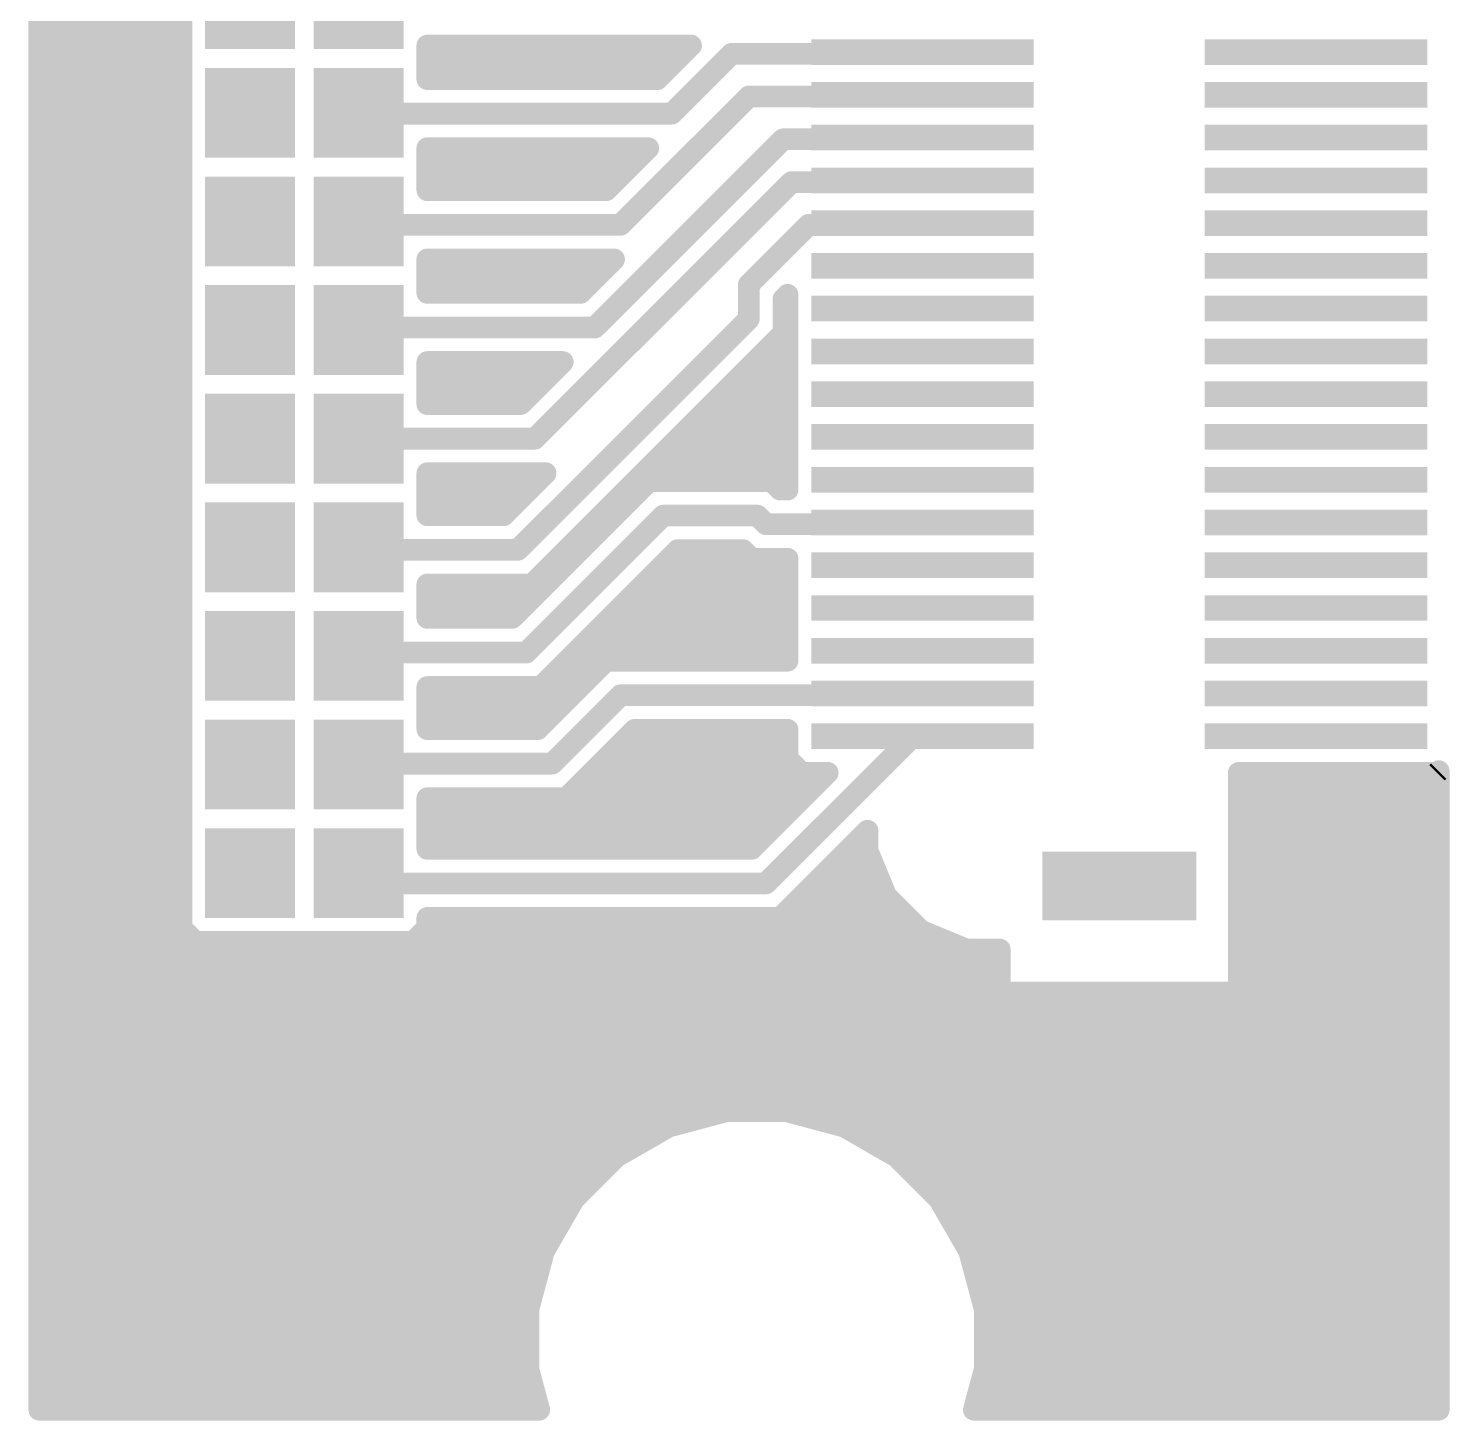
# Model space of a CAD drawing. Extents: x -1.3 to 15.3, y -11.5 to 14.
# Drawn here: x -1.32 to 15.29, y -11.48 to 4.8 of the extents above; entities that cross this region are included whole.
import ezdxf

# ---------------------------------------------------------------- set-up
doc = ezdxf.new("R2010")
doc.units = 0
doc.layers.add('1', color=22, linetype='CONTINUOUS')
doc.layers.add('17', color=82, linetype='CONTINUOUS')

# ---------------------------------------------------------------- blocks, each defined once
blk = doc.blocks.new('SQUAREP')
blk.add_solid([(-0.5, -0.5), (0.5, -0.5), (-0.5, 0.5), (0.5, 0.5)])
blk = doc.blocks.new('RECT')
blk.add_solid([(-0.5, -0.5), (0.5, -0.5), (-0.5, 0.5), (0.5, 0.5)])

msp = doc.modelspace()

# ---------------------------------------------------------------- linework, layer by layer
at = {"layer": '1', "const_width": 0.254}
for points in [[(-1.1938, -11.3538), (-1.1938, 13.8938)], [(0.468, 6.9897), (0.468, -5.7197)], [(-1.1938, 4.826), (0.468, 4.826)], [(-1.1938, 4.572), (0.468, 4.572)], [(3.342, 4.204), (3.342, 4.596)], [(3.342, 4.596), (6.4247, 4.596)], [(3.342, 4.572), (6.4007, 4.572)], [(6.4247, 4.596), (6.0327, 4.204)], [(6.2, 3.8), (6.9, 4.5)], [(6.9, 4.5), (9.3, 4.5)], [(-1.1938, 4.318), (0.468, 4.318)], [(3.342, 4.318), (6.1467, 4.318)], [(6.0327, 4.204), (3.342, 4.204)], [(-1.1938, 4.064), (0.468, 4.064)], [(7.1, 4), (5.8, 2.7)], [(9.2, 4), (7.1, 4)], [(-1.1938, 3.81), (0.468, 3.81)], [(2.5, 3.8), (6.2, 3.8)], [(-1.1938, 3.556), (0.468, 3.556)], [(3.342, 3.1703), (3.342, 3.396)], [(3.342, 3.396), (5.9247, 3.396)], [(5.3, 1.3), (7.5, 3.5)], [(5.9247, 3.396), (5.6327, 3.104)], [(7.5, 3.5), (9.2, 3.5)], [(-1.1938, 3.302), (0.468, 3.302)], [(3.342, 3.302), (5.8307, 3.302)], [(-1.1938, 3.048), (0.468, 3.048)], [(3.342, 2.904), (3.342, 3.1703)], [(3.342, 3.048), (5.5767, 3.048)], [(5.6327, 3.104), (5.4327, 2.904)], [(5.4327, 2.904), (3.342, 2.904)], [(7.6, 3), (5.1, 0.5)], [(9.2, 3), (7.6, 3)], [(-1.1938, 2.794), (0.468, 2.794)], [(5.8, 2.7), (5.6, 2.5)], [(-1.1938, 2.54), (0.468, 2.54)], [(5.6, 2.5), (2.5, 2.5)], [(7.1, 1.8), (7.8, 2.5)], [(7.8, 2.5), (8.9, 2.5)], [(-1.1938, 2.286), (0.468, 2.286)], [(3.342, 1.704), (3.342, 2.096)], [(3.342, 2.096), (5.5247, 2.096)], [(5.5247, 2.096), (5.1327, 1.704)], [(-1.1938, 2.032), (0.468, 2.032)], [(3.342, 2.032), (5.4607, 2.032)], [(-1.1938, 1.778), (0.468, 1.778)], [(3.342, 1.778), (5.2067, 1.778)], [(5.1327, 1.704), (3.342, 1.704)], [(7.1, 1.4), (7.1, 1.8)], [(7.504, 1.6327), (7.553, 1.6817)], [(7.504, 1.2327), (7.504, 1.6327)], [(7.553, 1.6817), (7.553, -0.596)], [(-1.1938, 1.524), (0.468, 1.524)], [(4.4, -1.3), (7.1, 1.4)], [(7.504, 1.524), (7.553, 1.524)], [(-1.1938, 1.27), (0.468, 1.27)], [(2.6, 1.3), (5.3, 1.3)], [(7.2673, 0.996), (7.504, 1.2327)], [(7.504, 1.27), (7.553, 1.27)], [(-1.1938, 1.016), (0.468, 1.016)], [(3.342, 0.6303), (3.342, 0.896)], [(3.342, 0.896), (4.9247, 0.896)], [(4.9247, 0.896), (4.4327, 0.404)], [(4.5673, -1.704), (7.2673, 0.996)], [(7.2873, 1.016), (7.553, 1.016)], [(-1.1938, 0.762), (0.468, 0.762)], [(3.342, 0.762), (4.7907, 0.762)], [(7.0333, 0.762), (7.553, 0.762)], [(3.342, 0.404), (3.342, 0.6303)], [(-1.1938, 0.508), (0.468, 0.508)], [(3.342, 0.508), (4.5367, 0.508)], [(4.4327, 0.404), (3.342, 0.404)], [(4.6, 0), (5.1, 0.5)], [(6.7793, 0.508), (7.553, 0.508)], [(-1.1938, 0.254), (0.468, 0.254)], [(6.5253, 0.254), (7.553, 0.254)], [(-1.1938, 0), (0.468, 0)], [(2.5, 0), (4.6, 0)], [(6.2713, 0), (7.553, 0)], [(-1.1938, -0.254), (0.468, -0.254)], [(6.0173, -0.254), (7.553, -0.254)], [(3.342, -0.896), (3.342, -0.404)], [(3.342, -0.404), (4.7247, -0.404)], [(4.7247, -0.404), (4.2327, -0.896)], [(-1.1938, -0.508), (0.468, -0.508)], [(3.342, -0.508), (4.6207, -0.508)], [(5.9327, -0.496), (5.696, -0.7327)], [(5.7633, -0.508), (5.9207, -0.508)], [(7.3673, -0.496), (5.9327, -0.496)], [(7.4673, -0.596), (7.3673, -0.496)], [(7.3793, -0.508), (7.553, -0.508)], [(7.553, -0.596), (7.4673, -0.596)], [(-1.1938, -0.762), (0.468, -0.762)], [(3.342, -0.762), (4.3667, -0.762)], [(5.696, -0.7327), (4.3327, -2.096)], [(5.5093, -0.762), (5.6667, -0.762)], [(4.2327, -0.896), (3.342, -0.896)], [(4.5, -2.5), (6.1, -0.9)], [(6.1, -0.9), (7.2, -0.9)], [(7.2, -0.9), (7.3, -1)], [(-1.1938, -1.016), (0.468, -1.016)], [(5.2553, -1.016), (5.4127, -1.016)], [(7.3, -1), (8.9, -1)], [(-1.1938, -1.27), (0.468, -1.27)], [(5.0013, -1.27), (5.1587, -1.27)], [(2.5, -1.3), (4.4, -1.3)], [(4.6673, -2.904), (6.2673, -1.304)], [(6.2673, -1.304), (7.0327, -1.304)], [(7.0327, -1.304), (7.1327, -1.404)], [(7.1327, -1.404), (7.553, -1.404)], [(7.553, -1.404), (7.553, -2.596)], [(-1.1938, -1.524), (0.468, -1.524)], [(4.7473, -1.524), (4.9047, -1.524)], [(6.0473, -1.524), (7.553, -1.524)], [(-1.1938, -1.778), (0.468, -1.778)], [(3.342, -2.096), (3.342, -1.704)], [(3.342, -1.704), (4.5673, -1.704)], [(3.342, -1.778), (4.6507, -1.778)], [(5.7933, -1.778), (7.553, -1.778)], [(-1.1938, -2.032), (0.468, -2.032)], [(3.342, -2.032), (4.3967, -2.032)], [(4.3327, -2.096), (3.342, -2.096)], [(5.5393, -2.032), (7.553, -2.032)], [(-1.1938, -2.286), (0.468, -2.286)], [(5.2853, -2.286), (7.553, -2.286)], [(-1.1938, -2.54), (0.468, -2.54)], [(2.5, -2.5), (4.5, -2.5)], [(5.4327, -2.596), (4.6327, -3.396)], [(5.0313, -2.54), (7.553, -2.54)], [(7.553, -2.596), (5.4327, -2.596)], [(-1.1938, -2.794), (0.468, -2.794)], [(3.342, -3.1797), (3.342, -2.904)], [(3.342, -2.904), (4.6673, -2.904)], [(4.7773, -2.794), (5.2347, -2.794)], [(-1.1938, -3.048), (0.468, -3.048)], [(3.342, -3.048), (4.9807, -3.048)], [(5.6, -3), (4.8, -3.8)], [(9.1, -3), (5.6, -3)], [(3.342, -3.396), (3.342, -3.1797)], [(-1.1938, -3.302), (0.468, -3.302)], [(3.342, -3.302), (4.7267, -3.302)], [(4.6327, -3.396), (3.342, -3.396)], [(5.204, -3.9673), (5.7673, -3.404)], [(5.7673, -3.404), (7.553, -3.404)], [(7.553, -3.404), (7.553, -3.7447)], [(-1.1938, -3.556), (0.468, -3.556)], [(5.6153, -3.556), (7.553, -3.556)], [(7.3, -5.2), (9, -3.5)], [(7.553, -3.7447), (7.7153, -3.907)], [(-1.1938, -3.81), (0.468, -3.81)], [(4.8, -3.8), (2.6, -3.8)], [(5.3613, -3.81), (7.6183, -3.81)], [(8.0217, -3.907), (7.1327, -4.796)], [(7.7153, -3.907), (8.0217, -3.907)], [(12.827, -6.4026), (12.827, -3.907)], [(12.827, -3.907), (15.1447, -3.907)], [(15.1447, -3.907), (15.1638, -3.8879)], [(15.1638, -3.8879), (15.1638, -11.3538)], [(-1.1938, -4.064), (0.468, -4.064)], [(4.9673, -4.204), (5.204, -3.9673)], [(5.1073, -4.064), (7.8647, -4.064)], [(12.827, -4.064), (15.1638, -4.064)], [(3.342, -4.796), (3.342, -4.204)], [(3.342, -4.204), (4.9673, -4.204)], [(-1.1938, -4.318), (0.468, -4.318)], [(3.342, -4.318), (7.6107, -4.318)], [(12.827, -4.318), (15.1638, -4.318)], [(-1.1938, -4.572), (0.468, -4.572)], [(3.342, -4.572), (7.3567, -4.572)], [(7.4673, -5.604), (8.487, -4.5843)], [(8.487, -4.5843), (8.487, -4.817)], [(12.827, -4.572), (15.1638, -4.572)], [(-1.1938, -4.826), (0.468, -4.826)], [(7.1327, -4.796), (3.342, -4.796)], [(8.2453, -4.826), (8.4907, -4.826)], [(8.487, -4.817), (8.7067, -5.3474)], [(12.827, -4.826), (15.1638, -4.826)], [(-1.1938, -5.08), (0.468, -5.08)], [(7.9913, -5.08), (8.5959, -5.08)], [(12.827, -5.08), (15.1638, -5.08)], [(2.6, -5.2), (7.3, -5.2)], [(-1.1938, -5.334), (0.468, -5.334)], [(7.7373, -5.334), (8.7011, -5.334)], [(8.7067, -5.3474), (9.1126, -5.7533)], [(12.827, -5.334), (15.1638, -5.334)], [(-1.1938, -5.588), (0.468, -5.588)], [(3.342, -5.7197), (3.342, -5.604)], [(3.342, -5.604), (7.4673, -5.604)], [(7.4833, -5.588), (8.9473, -5.588)], [(12.827, -5.588), (15.1638, -5.588)], [(0.468, -5.7197), (0.6303, -5.882)], [(3.1797, -5.882), (3.342, -5.7197)], [(9.1126, -5.7533), (9.643, -5.973)], [(-1.1938, -5.842), (0.5903, -5.842)], [(0.6303, -5.882), (3.1797, -5.882)], [(3.2197, -5.842), (9.3267, -5.842)], [(12.827, -5.842), (15.1638, -5.842)], [(-1.1938, -6.096), (10.033, -6.096)], [(9.643, -5.973), (10.033, -5.973)], [(10.033, -5.973), (10.033, -6.4026)], [(12.827, -6.096), (15.1638, -6.096)], [(-1.1938, -6.35), (10.033, -6.35)], [(10.033, -6.4026), (10.1074, -6.477)], [(12.7526, -6.477), (12.827, -6.4026)], [(12.827, -6.35), (15.1638, -6.35)], [(-1.1938, -6.604), (15.1638, -6.604)], [(10.1074, -6.477), (12.7526, -6.477)], [(-1.1938, -6.858), (15.1638, -6.858)], [(-1.1938, -7.112), (15.1638, -7.112)], [(-1.1938, -7.366), (15.1638, -7.366)], [(-1.1938, -7.62), (15.1638, -7.62)], [(-1.1938, -7.874), (6.7978, -7.874)], [(6.8389, -7.863), (6.1606, -8.0448)], [(7.5411, -7.863), (6.8389, -7.863)], [(8.2194, -8.0448), (7.5411, -7.863)], [(7.5822, -7.874), (15.1638, -7.874)], [(6.1606, -8.0448), (5.5524, -8.3959)], [(8.8276, -8.3959), (8.2194, -8.0448)], [(-1.1938, -8.128), (6.0164, -8.128)], [(8.3636, -8.128), (15.1638, -8.128)], [(-1.1938, -8.382), (5.5764, -8.382)], [(5.5524, -8.3959), (5.0559, -8.8924)], [(8.8036, -8.382), (15.1638, -8.382)], [(9.3241, -8.8924), (8.8276, -8.3959)], [(-1.1938, -8.636), (5.3123, -8.636)], [(9.0677, -8.636), (15.1638, -8.636)], [(-1.1938, -8.89), (5.0583, -8.89)], [(5.0559, -8.8924), (4.7048, -9.5006)], [(9.3217, -8.89), (15.1638, -8.89)], [(9.6752, -9.5006), (9.3241, -8.8924)], [(-1.1938, -9.144), (4.9106, -9.144)], [(9.4694, -9.144), (15.1638, -9.144)], [(-1.1938, -9.398), (4.764, -9.398)], [(9.616, -9.398), (15.1638, -9.398)], [(4.7048, -9.5006), (4.523, -10.1789)], [(9.857, -10.1789), (9.6752, -9.5006)], [(-1.1938, -9.652), (4.6642, -9.652)], [(9.7158, -9.652), (15.1638, -9.652)], [(-1.1938, -9.906), (4.5961, -9.906)], [(9.7839, -9.906), (15.1638, -9.906)], [(-1.1938, -10.16), (4.5281, -10.16)], [(4.523, -10.1789), (4.523, -10.8811)], [(9.8519, -10.16), (15.1638, -10.16)], [(9.857, -10.8811), (9.857, -10.1789)], [(-1.1938, -10.414), (4.523, -10.414)], [(9.857, -10.414), (15.1638, -10.414)], [(-1.1938, -10.668), (4.523, -10.668)], [(9.857, -10.668), (15.1638, -10.668)], [(-1.1938, -10.922), (4.534, -10.922)], [(4.523, -10.8811), (4.6497, -11.3538)], [(9.7303, -11.3538), (9.857, -10.8811)], [(9.846, -10.922), (15.1638, -10.922)], [(-1.1938, -11.176), (4.602, -11.176)], [(9.778, -11.176), (15.1638, -11.176)], [(4.6497, -11.3538), (-1.1938, -11.3538)], [(15.1638, -11.3538), (9.7303, -11.3538)]]:
    msp.add_lwpolyline(points, dxfattribs=at)
at = {"layer": '1', "const_width": 0.127}
for points in [[(-1.1938, 4.8895, 1), (-1.1938, 4.7625)], [(0.468, 4.7625, 1), (0.468, 4.8895)], [(-1.1938, 4.6355, 1), (-1.1938, 4.5085)], [(0.468, 4.5085, 1), (0.468, 4.6355)], [(3.4055, 4.596, 1), (3.2785, 4.596)], [(3.342, 4.6595, 1), (3.342, 4.5325)], [(3.342, 4.6355, 1), (3.342, 4.5085)], [(6.4696, 4.5511, 1), (6.3798, 4.6409)], [(6.4007, 4.5085, 1), (6.4007, 4.6355)], [(6.4247, 4.5325, 1), (6.4247, 4.6595)], [(6.9, 4.5635, 1), (6.9, 4.4365)], [(6.9449, 4.4551, 1), (6.8551, 4.5449)], [(9.3, 4.4365, 1), (9.3, 4.5635)], [(-1.1938, 4.3815, 1), (-1.1938, 4.2545)], [(0.468, 4.2545, 1), (0.468, 4.3815)], [(3.342, 4.3815, 1), (3.342, 4.2545)], [(3.342, 4.2675, 1), (3.342, 4.1405)], [(6.0327, 4.1405, 1), (6.0327, 4.2675)], [(6.1467, 4.2545, 1), (6.1467, 4.3815)], [(-1.1938, 4.1275, 1), (-1.1938, 4.0005)], [(0.468, 4.0005, 1), (0.468, 4.1275)], [(3.2785, 4.204, 1), (3.4055, 4.204)], [(5.9878, 4.2489, 1), (6.0776, 4.1591)], [(7.1, 4.0635, 1), (7.1, 3.9365)], [(7.1449, 3.9551, 1), (7.0551, 4.0449)], [(9.2, 3.9365, 1), (9.2, 4.0635)], [(-1.1938, 3.8735, 1), (-1.1938, 3.7465)], [(0.468, 3.7465, 1), (0.468, 3.8735)], [(2.5, 3.8635, 1), (2.5, 3.7365)], [(6.1551, 3.8449, 1), (6.2449, 3.7551)], [(6.2, 3.7365, 1), (6.2, 3.8635)], [(-1.1938, 3.6195, 1), (-1.1938, 3.4925)], [(0.468, 3.4925, 1), (0.468, 3.6195)], [(3.4055, 3.396, 1), (3.2785, 3.396)], [(3.342, 3.4595, 1), (3.342, 3.3325)], [(5.9696, 3.3511, 1), (5.8798, 3.4409)], [(5.9247, 3.3325, 1), (5.9247, 3.4595)], [(7.5, 3.5635, 1), (7.5, 3.4365)], [(7.5449, 3.4551, 1), (7.4551, 3.5449)], [(9.2, 3.4365, 1), (9.2, 3.5635)], [(-1.1938, 3.3655, 1), (-1.1938, 3.2385)], [(0.468, 3.2385, 1), (0.468, 3.3655)], [(3.342, 3.3655, 1), (3.342, 3.2385)], [(5.8307, 3.2385, 1), (5.8307, 3.3655)], [(-1.1938, 3.1115, 1), (-1.1938, 2.9845)], [(0.468, 2.9845, 1), (0.468, 3.1115)], [(3.4055, 3.1703, 1), (3.2785, 3.1703)], [(3.2785, 3.1703, 1), (3.4055, 3.1703)], [(3.342, 3.1115, 1), (3.342, 2.9845)], [(5.5878, 3.1489, 1), (5.6776, 3.0591)], [(5.5767, 2.9845, 1), (5.5767, 3.1115)], [(5.6776, 3.0591, 1), (5.5878, 3.1489)], [(3.342, 2.9675, 1), (3.342, 2.8405)], [(5.3878, 2.9489, 1), (5.4776, 2.8591)], [(5.4327, 2.8405, 1), (5.4327, 2.9675)], [(7.6, 3.0635, 1), (7.6, 2.9365)], [(7.6449, 2.9551, 1), (7.5551, 3.0449)], [(9.2, 2.9365, 1), (9.2, 3.0635)], [(-1.1938, 2.8575, 1), (-1.1938, 2.7305)], [(0.468, 2.7305, 1), (0.468, 2.8575)], [(3.2785, 2.904, 1), (3.4055, 2.904)], [(5.8449, 2.6551, 1), (5.7551, 2.7449)], [(-1.1938, 2.6035, 1), (-1.1938, 2.4765)], [(0.468, 2.4765, 1), (0.468, 2.6035)], [(5.7551, 2.7449, 1), (5.8449, 2.6551)], [(2.5, 2.5635, 1), (2.5, 2.4365)], [(5.5551, 2.5449, 1), (5.6449, 2.4551)], [(5.6, 2.4365, 1), (5.6, 2.5635)], [(7.8, 2.5635, 1), (7.8, 2.4365)], [(7.8449, 2.4551, 1), (7.7551, 2.5449)], [(8.9, 2.4365, 1), (8.9, 2.5635)], [(-1.1938, 2.3495, 1), (-1.1938, 2.2225)], [(0.468, 2.2225, 1), (0.468, 2.3495)], [(3.4055, 2.096, 1), (3.2785, 2.096)], [(3.342, 2.1595, 1), (3.342, 2.0325)], [(5.5696, 2.0511, 1), (5.4798, 2.1409)], [(5.5247, 2.0325, 1), (5.5247, 2.1595)], [(-1.1938, 2.0955, 1), (-1.1938, 1.9685)], [(0.468, 1.9685, 1), (0.468, 2.0955)], [(3.342, 2.0955, 1), (3.342, 1.9685)], [(5.4607, 1.9685, 1), (5.4607, 2.0955)], [(-1.1938, 1.8415, 1), (-1.1938, 1.7145)], [(0.468, 1.7145, 1), (0.468, 1.8415)], [(3.342, 1.8415, 1), (3.342, 1.7145)], [(3.342, 1.7675, 1), (3.342, 1.6405)], [(5.1327, 1.6405, 1), (5.1327, 1.7675)], [(5.2067, 1.7145, 1), (5.2067, 1.8415)], [(7.1635, 1.8, 1), (7.0365, 1.8)], [(7.0551, 1.8449, 1), (7.1449, 1.7551)], [(3.2785, 1.704, 1), (3.4055, 1.704)], [(5.0878, 1.7489, 1), (5.1776, 1.6591)], [(7.5675, 1.6327, 1), (7.4405, 1.6327)], [(7.4591, 1.6776, 1), (7.5489, 1.5878)], [(7.6165, 1.6817, 1), (7.4895, 1.6817)], [(7.5979, 1.6368, 1), (7.5081, 1.7266)], [(-1.1938, 1.5875, 1), (-1.1938, 1.4605)], [(0.468, 1.4605, 1), (0.468, 1.5875)], [(7.1449, 1.3551, 1), (7.0551, 1.4449)], [(7.504, 1.5875, 1), (7.504, 1.4605)], [(7.553, 1.4605, 1), (7.553, 1.5875)], [(-1.1938, 1.3335, 1), (-1.1938, 1.2065)], [(0.468, 1.2065, 1), (0.468, 1.3335)], [(2.6, 1.3635, 1), (2.6, 1.2365)], [(5.2551, 1.3449, 1), (5.3449, 1.2551)], [(5.3, 1.2365, 1), (5.3, 1.3635)], [(7.0365, 1.4, 1), (7.1635, 1.4)], [(7.504, 1.3335, 1), (7.504, 1.2065)], [(7.5489, 1.1878, 1), (7.4591, 1.2776)], [(7.553, 1.2065, 1), (7.553, 1.3335)], [(7.4405, 1.2327, 1), (7.5675, 1.2327)], [(-1.1938, 1.0795, 1), (-1.1938, 0.9525)], [(0.468, 0.9525, 1), (0.468, 1.0795)], [(3.4055, 0.896, 1), (3.2785, 0.896)], [(3.342, 0.9595, 1), (3.342, 0.8325)], [(4.9696, 0.8511, 1), (4.8798, 0.9409)], [(4.9247, 0.8325, 1), (4.9247, 0.9595)], [(7.2224, 1.0409, 1), (7.3122, 0.9511)], [(7.3122, 0.9511, 1), (7.2224, 1.0409)], [(7.2873, 1.0795, 1), (7.2873, 0.9525)], [(7.553, 0.9525, 1), (7.553, 1.0795)], [(-1.1938, 0.8255, 1), (-1.1938, 0.6985)], [(0.468, 0.6985, 1), (0.468, 0.8255)], [(3.342, 0.8255, 1), (3.342, 0.6985)], [(4.7907, 0.6985, 1), (4.7907, 0.8255)], [(7.0333, 0.8255, 1), (7.0333, 0.6985)], [(7.553, 0.6985, 1), (7.553, 0.8255)], [(3.4055, 0.6303, 1), (3.2785, 0.6303)], [(3.2785, 0.6303, 1), (3.4055, 0.6303)], [(-1.1938, 0.5715, 1), (-1.1938, 0.4445)], [(0.468, 0.4445, 1), (0.468, 0.5715)], [(3.342, 0.5715, 1), (3.342, 0.4445)], [(3.342, 0.4675, 1), (3.342, 0.3405)], [(4.3878, 0.4489, 1), (4.4776, 0.3591)], [(4.4327, 0.3405, 1), (4.4327, 0.4675)], [(4.5367, 0.4445, 1), (4.5367, 0.5715)], [(5.0551, 0.5449, 1), (5.1449, 0.4551)], [(5.1449, 0.4551, 1), (5.0551, 0.5449)], [(6.7793, 0.5715, 1), (6.7793, 0.4445)], [(7.553, 0.4445, 1), (7.553, 0.5715)], [(-1.1938, 0.3175, 1), (-1.1938, 0.1905)], [(0.468, 0.1905, 1), (0.468, 0.3175)], [(3.2785, 0.404, 1), (3.4055, 0.404)], [(6.5253, 0.3175, 1), (6.5253, 0.1905)], [(7.553, 0.1905, 1), (7.553, 0.3175)], [(-1.1938, 0.0635, 1), (-1.1938, -0.0635)], [(0.468, -0.0635, 1), (0.468, 0.0635)], [(2.5, 0.0635, 1), (2.5, -0.0635)], [(4.5551, 0.0449, 1), (4.6449, -0.0449)], [(4.6, -0.0635, 1), (4.6, 0.0635)], [(6.2713, 0.0635, 1), (6.2713, -0.0635)], [(7.553, -0.0635, 1), (7.553, 0.0635)], [(-1.1938, -0.1905, 1), (-1.1938, -0.3175)], [(0.468, -0.3175, 1), (0.468, -0.1905)], [(6.0173, -0.1905, 1), (6.0173, -0.3175)], [(7.553, -0.3175, 1), (7.553, -0.1905)], [(3.4055, -0.404, 1), (3.2785, -0.404)], [(3.342, -0.3405, 1), (3.342, -0.4675)], [(4.7696, -0.4489, 1), (4.6798, -0.3591)], [(4.7247, -0.4675, 1), (4.7247, -0.3405)], [(-1.1938, -0.4445, 1), (-1.1938, -0.5715)], [(0.468, -0.5715, 1), (0.468, -0.4445)], [(3.342, -0.4445, 1), (3.342, -0.5715)], [(4.6207, -0.5715, 1), (4.6207, -0.4445)], [(5.7633, -0.4445, 1), (5.7633, -0.5715)], [(5.9327, -0.4325, 1), (5.9327, -0.5595)], [(5.9776, -0.5409, 1), (5.8878, -0.4511)], [(5.9207, -0.5715, 1), (5.9207, -0.4445)], [(7.4122, -0.4511, 1), (7.3224, -0.5409)], [(7.3793, -0.4445, 1), (7.3793, -0.5715)], [(7.3673, -0.5595, 1), (7.3673, -0.4325)], [(7.4673, -0.5325, 1), (7.4673, -0.6595)], [(7.4224, -0.6409, 1), (7.5122, -0.5511)], [(7.553, -0.5715, 1), (7.553, -0.4445)], [(7.553, -0.6595, 1), (7.553, -0.5325)], [(-1.1938, -0.6985, 1), (-1.1938, -0.8255)], [(0.468, -0.8255, 1), (0.468, -0.6985)], [(3.342, -0.6985, 1), (3.342, -0.8255)], [(4.3667, -0.8255, 1), (4.3667, -0.6985)], [(5.5093, -0.6985, 1), (5.5093, -0.8255)], [(5.6511, -0.6878, 1), (5.7409, -0.7776)], [(5.7409, -0.7776, 1), (5.6511, -0.6878)], [(5.6667, -0.8255, 1), (5.6667, -0.6985)], [(7.4895, -0.596, 1), (7.6165, -0.596)], [(3.342, -0.8325, 1), (3.342, -0.9595)], [(4.1878, -0.8511, 1), (4.2776, -0.9409)], [(4.2327, -0.9595, 1), (4.2327, -0.8325)], [(6.1, -0.8365, 1), (6.1, -0.9635)], [(6.1449, -0.9449, 1), (6.0551, -0.8551)], [(7.2449, -0.8551, 1), (7.1551, -0.9449)], [(7.2, -0.9635, 1), (7.2, -0.8365)], [(-1.1938, -0.9525, 1), (-1.1938, -1.0795)], [(0.468, -1.0795, 1), (0.468, -0.9525)], [(3.2785, -0.896, 1), (3.4055, -0.896)], [(5.2553, -0.9525, 1), (5.2553, -1.0795)], [(5.4127, -1.0795, 1), (5.4127, -0.9525)], [(7.3, -0.9365, 1), (7.3, -1.0635)], [(7.2551, -1.0449, 1), (7.3449, -0.9551)], [(8.9, -1.0635, 1), (8.9, -0.9365)], [(-1.1938, -1.2065, 1), (-1.1938, -1.3335)], [(0.468, -1.3335, 1), (0.468, -1.2065)], [(5.0013, -1.2065, 1), (5.0013, -1.3335)], [(5.1587, -1.3335, 1), (5.1587, -1.2065)], [(2.5, -1.2365, 1), (2.5, -1.3635)], [(4.3551, -1.2551, 1), (4.4449, -1.3449)], [(4.4, -1.3635, 1), (4.4, -1.2365)], [(6.2673, -1.2405, 1), (6.2673, -1.3675)], [(6.3122, -1.3489, 1), (6.2224, -1.2591)], [(7.0776, -1.2591, 1), (6.9878, -1.3489)], [(7.0327, -1.3675, 1), (7.0327, -1.2405)], [(7.1327, -1.3405, 1), (7.1327, -1.4675)], [(7.0878, -1.4489, 1), (7.1776, -1.3591)], [(7.6165, -1.404, 1), (7.4895, -1.404)], [(7.553, -1.4675, 1), (7.553, -1.3405)], [(-1.1938, -1.4605, 1), (-1.1938, -1.5875)], [(0.468, -1.5875, 1), (0.468, -1.4605)], [(4.7473, -1.4605, 1), (4.7473, -1.5875)], [(4.9047, -1.5875, 1), (4.9047, -1.4605)], [(6.0473, -1.4605, 1), (6.0473, -1.5875)], [(7.553, -1.5875, 1), (7.553, -1.4605)], [(-1.1938, -1.7145, 1), (-1.1938, -1.8415)], [(0.468, -1.8415, 1), (0.468, -1.7145)], [(3.4055, -1.704, 1), (3.2785, -1.704)], [(3.342, -1.6405, 1), (3.342, -1.7675)], [(3.342, -1.7145, 1), (3.342, -1.8415)], [(4.5224, -1.6591, 1), (4.6122, -1.7489)], [(4.5673, -1.7675, 1), (4.5673, -1.6405)], [(4.6507, -1.8415, 1), (4.6507, -1.7145)], [(5.7933, -1.7145, 1), (5.7933, -1.8415)], [(7.553, -1.8415, 1), (7.553, -1.7145)], [(-1.1938, -1.9685, 1), (-1.1938, -2.0955)], [(0.468, -2.0955, 1), (0.468, -1.9685)], [(3.342, -1.9685, 1), (3.342, -2.0955)], [(3.342, -2.0325, 1), (3.342, -2.1595)], [(4.2878, -2.0511, 1), (4.3776, -2.1409)], [(4.3327, -2.1595, 1), (4.3327, -2.0325)], [(4.3967, -2.0955, 1), (4.3967, -1.9685)], [(5.5393, -1.9685, 1), (5.5393, -2.0955)], [(7.553, -2.0955, 1), (7.553, -1.9685)], [(-1.1938, -2.2225, 1), (-1.1938, -2.3495)], [(0.468, -2.3495, 1), (0.468, -2.2225)], [(3.2785, -2.096, 1), (3.4055, -2.096)], [(5.2853, -2.2225, 1), (5.2853, -2.3495)], [(7.553, -2.3495, 1), (7.553, -2.2225)], [(-1.1938, -2.4765, 1), (-1.1938, -2.6035)], [(0.468, -2.6035, 1), (0.468, -2.4765)], [(2.5, -2.4365, 1), (2.5, -2.5635)], [(4.4551, -2.4551, 1), (4.5449, -2.5449)], [(4.5, -2.5635, 1), (4.5, -2.4365)], [(5.0313, -2.4765, 1), (5.0313, -2.6035)], [(5.4327, -2.5325, 1), (5.4327, -2.6595)], [(5.4776, -2.6409, 1), (5.3878, -2.5511)], [(7.553, -2.6035, 1), (7.553, -2.4765)], [(7.553, -2.6595, 1), (7.553, -2.5325)], [(7.4895, -2.596, 1), (7.6165, -2.596)], [(-1.1938, -2.7305, 1), (-1.1938, -2.8575)], [(0.468, -2.8575, 1), (0.468, -2.7305)], [(3.4055, -2.904, 1), (3.2785, -2.904)], [(3.342, -2.8405, 1), (3.342, -2.9675)], [(4.6224, -2.8591, 1), (4.7122, -2.9489)], [(4.6673, -2.9675, 1), (4.6673, -2.8405)], [(4.7773, -2.7305, 1), (4.7773, -2.8575)], [(5.2347, -2.8575, 1), (5.2347, -2.7305)], [(-1.1938, -2.9845, 1), (-1.1938, -3.1115)], [(0.468, -3.1115, 1), (0.468, -2.9845)], [(3.342, -2.9845, 1), (3.342, -3.1115)], [(4.9807, -3.1115, 1), (4.9807, -2.9845)], [(5.6, -2.9365, 1), (5.6, -3.0635)], [(5.6449, -3.0449, 1), (5.5551, -2.9551)], [(9.1, -3.0635, 1), (9.1, -2.9365)], [(3.4055, -3.1797, 1), (3.2785, -3.1797)], [(3.2785, -3.1797, 1), (3.4055, -3.1797)], [(-1.1938, -3.2385, 1), (-1.1938, -3.3655)], [(0.468, -3.3655, 1), (0.468, -3.2385)], [(3.342, -3.2385, 1), (3.342, -3.3655)], [(3.342, -3.3325, 1), (3.342, -3.4595)], [(4.5878, -3.3511, 1), (4.6776, -3.4409)], [(4.6327, -3.4595, 1), (4.6327, -3.3325)], [(4.7267, -3.3655, 1), (4.7267, -3.2385)], [(5.7673, -3.3405, 1), (5.7673, -3.4675)], [(5.8122, -3.4489, 1), (5.7224, -3.3591)], [(7.6165, -3.404, 1), (7.4895, -3.404)], [(7.553, -3.4675, 1), (7.553, -3.3405)], [(-1.1938, -3.4925, 1), (-1.1938, -3.6195)], [(0.468, -3.6195, 1), (0.468, -3.4925)], [(3.2785, -3.396, 1), (3.4055, -3.396)], [(5.6153, -3.4925, 1), (5.6153, -3.6195)], [(7.553, -3.6195, 1), (7.553, -3.4925)], [(9.0449, -3.5449, 1), (8.9551, -3.4551)], [(7.5979, -3.6998, 1), (7.5081, -3.7896)], [(-1.1938, -3.7465, 1), (-1.1938, -3.8735)], [(0.468, -3.8735, 1), (0.468, -3.7465)], [(2.6, -3.7365, 1), (2.6, -3.8635)], [(4.7551, -3.7551, 1), (4.8449, -3.8449)], [(4.8, -3.8635, 1), (4.8, -3.7365)], [(5.3613, -3.7465, 1), (5.3613, -3.8735)], [(7.4895, -3.7447, 1), (7.6165, -3.7447)], [(7.6183, -3.8735, 1), (7.6183, -3.7465)], [(7.7153, -3.8435, 1), (7.7153, -3.9705)], [(7.6704, -3.9519, 1), (7.7602, -3.8621)], [(8.0666, -3.9519, 1), (7.9768, -3.8621)], [(8.0217, -3.9705, 1), (8.0217, -3.8435)], [(12.8905, -3.907, 1), (12.7635, -3.907)], [(12.827, -3.8435, 1), (12.827, -3.9705)], [(15.0998, -3.8621, 1), (15.1896, -3.9519)], [(15.2273, -3.8879, 1), (15.1003, -3.8879)], [(15.2087, -3.9328, 1), (15.1189, -3.843)], [(15.1447, -3.9705, 1), (15.1447, -3.8435)], [(-1.1938, -4.0005, 1), (-1.1938, -4.1275)], [(0.468, -4.1275, 1), (0.468, -4.0005)], [(5.1073, -4.0005, 1), (5.1073, -4.1275)], [(5.1591, -3.9224, 1), (5.2489, -4.0122)], [(5.2489, -4.0122, 1), (5.1591, -3.9224)], [(7.8647, -4.1275, 1), (7.8647, -4.0005)], [(12.827, -4.0005, 1), (12.827, -4.1275)], [(15.1638, -4.1275, 1), (15.1638, -4.0005)], [(3.4055, -4.204, 1), (3.2785, -4.204)], [(3.342, -4.1405, 1), (3.342, -4.2675)], [(4.9224, -4.1591, 1), (5.0122, -4.2489)], [(4.9673, -4.2675, 1), (4.9673, -4.1405)], [(-1.1938, -4.2545, 1), (-1.1938, -4.3815)], [(0.468, -4.3815, 1), (0.468, -4.2545)], [(3.342, -4.2545, 1), (3.342, -4.3815)], [(7.6107, -4.3815, 1), (7.6107, -4.2545)], [(12.827, -4.2545, 1), (12.827, -4.3815)], [(15.1638, -4.3815, 1), (15.1638, -4.2545)], [(-1.1938, -4.5085, 1), (-1.1938, -4.6355)], [(0.468, -4.6355, 1), (0.468, -4.5085)], [(3.342, -4.5085, 1), (3.342, -4.6355)], [(7.3567, -4.6355, 1), (7.3567, -4.5085)], [(8.5505, -4.5843, 1), (8.4235, -4.5843)], [(8.5319, -4.6292, 1), (8.4421, -4.5394)], [(12.827, -4.5085, 1), (12.827, -4.6355)], [(15.1638, -4.6355, 1), (15.1638, -4.5085)], [(-1.1938, -4.7625, 1), (-1.1938, -4.8895)], [(0.468, -4.8895, 1), (0.468, -4.7625)], [(3.342, -4.7325, 1), (3.342, -4.8595)], [(3.2785, -4.796, 1), (3.4055, -4.796)], [(7.0878, -4.7511, 1), (7.1776, -4.8409)], [(7.1327, -4.8595, 1), (7.1327, -4.7325)], [(8.2453, -4.7625, 1), (8.2453, -4.8895)], [(8.5457, -4.7927, 1), (8.4283, -4.8413)], [(8.4235, -4.817, 1), (8.5505, -4.817)], [(8.4907, -4.8895, 1), (8.4907, -4.7625)], [(12.827, -4.7625, 1), (12.827, -4.8895)], [(15.1638, -4.8895, 1), (15.1638, -4.7625)], [(-1.1938, -5.0165, 1), (-1.1938, -5.1435)], [(0.468, -5.1435, 1), (0.468, -5.0165)], [(7.9913, -5.0165, 1), (7.9913, -5.1435)], [(8.5959, -5.1435, 1), (8.5959, -5.0165)], [(12.827, -5.0165, 1), (12.827, -5.1435)], [(15.1638, -5.1435, 1), (15.1638, -5.0165)], [(2.6, -5.1365, 1), (2.6, -5.2635)], [(7.2551, -5.1551, 1), (7.3449, -5.2449)], [(7.3, -5.2635, 1), (7.3, -5.1365)], [(-1.1938, -5.2705, 1), (-1.1938, -5.3975)], [(0.468, -5.3975, 1), (0.468, -5.2705)], [(7.7373, -5.2705, 1), (7.7373, -5.3975)], [(8.7516, -5.3025, 1), (8.6618, -5.3923)], [(8.648, -5.3717, 1), (8.7654, -5.3231)], [(8.7011, -5.3975, 1), (8.7011, -5.2705)], [(12.827, -5.2705, 1), (12.827, -5.3975)], [(15.1638, -5.3975, 1), (15.1638, -5.2705)], [(-1.1938, -5.5245, 1), (-1.1938, -5.6515)], [(0.468, -5.6515, 1), (0.468, -5.5245)], [(3.4055, -5.604, 1), (3.2785, -5.604)], [(3.342, -5.5405, 1), (3.342, -5.6675)], [(7.4833, -5.5245, 1), (7.4833, -5.6515)], [(7.4673, -5.6675, 1), (7.4673, -5.5405)], [(8.9473, -5.6515, 1), (8.9473, -5.5245)], [(12.827, -5.5245, 1), (12.827, -5.6515)], [(15.1638, -5.6515, 1), (15.1638, -5.5245)], [(0.5129, -5.6748, 1), (0.4231, -5.7646)], [(3.3869, -5.7646, 1), (3.2971, -5.6748)], [(7.4224, -5.5591, 1), (7.5122, -5.6489)], [(9.1369, -5.6946, 1), (9.0883, -5.812)], [(9.0677, -5.7982, 1), (9.1575, -5.7084)], [(-1.1938, -5.7785, 1), (-1.1938, -5.9055)], [(0.4045, -5.7197, 1), (0.5315, -5.7197)], [(0.6303, -5.8185, 1), (0.6303, -5.9455)], [(0.5854, -5.9269, 1), (0.6752, -5.8371)], [(0.5903, -5.9055, 1), (0.5903, -5.7785)], [(3.1348, -5.8371, 1), (3.2246, -5.9269)], [(3.2197, -5.7785, 1), (3.2197, -5.9055)], [(3.1797, -5.9455, 1), (3.1797, -5.8185)], [(3.2785, -5.7197, 1), (3.4055, -5.7197)], [(9.3267, -5.9055, 1), (9.3267, -5.7785)], [(12.827, -5.7785, 1), (12.827, -5.9055)], [(15.1638, -5.9055, 1), (15.1638, -5.7785)], [(-1.1938, -6.0325, 1), (-1.1938, -6.1595)], [(9.643, -5.9095, 1), (9.643, -6.0365)], [(9.6187, -6.0317, 1), (9.6673, -5.9143)], [(10.0965, -5.973, 1), (9.9695, -5.973)], [(10.033, -6.0365, 1), (10.033, -5.9095)], [(10.033, -6.1595, 1), (10.033, -6.0325)], [(12.827, -6.0325, 1), (12.827, -6.1595)], [(15.1638, -6.1595, 1), (15.1638, -6.0325)], [(-1.1938, -6.2865, 1), (-1.1938, -6.4135)], [(10.0779, -6.3577, 1), (9.9881, -6.4475)], [(10.033, -6.4135, 1), (10.033, -6.2865)], [(12.827, -6.2865, 1), (12.827, -6.4135)], [(12.8719, -6.4475, 1), (12.7821, -6.3577)], [(15.1638, -6.4135, 1), (15.1638, -6.2865)], [(-1.1938, -6.5405, 1), (-1.1938, -6.6675)], [(9.9695, -6.4026, 1), (10.0965, -6.4026)], [(10.1074, -6.4135, 1), (10.1074, -6.5405)], [(10.0625, -6.5219, 1), (10.1523, -6.4321)], [(12.7077, -6.4321, 1), (12.7975, -6.5219)], [(12.7526, -6.5405, 1), (12.7526, -6.4135)], [(12.7635, -6.4026, 1), (12.8905, -6.4026)], [(15.1638, -6.6675, 1), (15.1638, -6.5405)], [(-1.1938, -6.7945, 1), (-1.1938, -6.9215)], [(15.1638, -6.9215, 1), (15.1638, -6.7945)], [(-1.1938, -7.0485, 1), (-1.1938, -7.1755)], [(15.1638, -7.1755, 1), (15.1638, -7.0485)], [(-1.1938, -7.3025, 1), (-1.1938, -7.4295)], [(15.1638, -7.4295, 1), (15.1638, -7.3025)], [(-1.1938, -7.5565, 1), (-1.1938, -7.6835)], [(15.1638, -7.6835, 1), (15.1638, -7.5565)], [(-1.1938, -7.8105, 1), (-1.1938, -7.9375)], [(6.8389, -7.7995, 1), (6.8389, -7.9265)], [(6.7978, -7.9375, 1), (6.7978, -7.8105)], [(6.8553, -7.9243, 1), (6.8224, -7.8017)], [(7.5576, -7.8017, 1), (7.5247, -7.9243)], [(7.5822, -7.8105, 1), (7.5822, -7.9375)], [(7.5411, -7.9265, 1), (7.5411, -7.7995)], [(15.1638, -7.9375, 1), (15.1638, -7.8105)], [(6.1441, -7.9834, 1), (6.177, -8.1061)], [(6.1923, -8.0997, 1), (6.1288, -7.9898)], [(8.2512, -7.9898, 1), (8.1877, -8.0997)], [(8.203, -8.1061, 1), (8.2359, -7.9834)], [(-1.1938, -8.0645, 1), (-1.1938, -8.1915)], [(6.0164, -8.1915, 1), (6.0164, -8.0645)], [(8.3636, -8.0645, 1), (8.3636, -8.1915)], [(15.1638, -8.1915, 1), (15.1638, -8.0645)], [(-1.1938, -8.3185, 1), (-1.1938, -8.4455)], [(5.5207, -8.3409, 1), (5.5842, -8.4509)], [(5.5973, -8.4408, 1), (5.5075, -8.351)], [(5.5764, -8.4455, 1), (5.5764, -8.3185)], [(8.8036, -8.3185, 1), (8.8036, -8.4455)], [(8.8725, -8.351, 1), (8.7827, -8.4408)], [(8.7958, -8.4509, 1), (8.8593, -8.3409)], [(15.1638, -8.4455, 1), (15.1638, -8.3185)], [(-1.1938, -8.5725, 1), (-1.1938, -8.6995)], [(5.3123, -8.6995, 1), (5.3123, -8.5725)], [(9.0677, -8.5725, 1), (9.0677, -8.6995)], [(15.1638, -8.6995, 1), (15.1638, -8.5725)], [(-1.1938, -8.8265, 1), (-1.1938, -8.9535)], [(5.011, -8.8475, 1), (5.1008, -8.9373)], [(5.1109, -8.9242, 1), (5.0009, -8.8607)], [(5.0583, -8.9535, 1), (5.0583, -8.8265)], [(9.3217, -8.8265, 1), (9.3217, -8.9535)], [(9.3791, -8.8607, 1), (9.2691, -8.9242)], [(9.2792, -8.9373, 1), (9.369, -8.8475)], [(15.1638, -8.9535, 1), (15.1638, -8.8265)], [(-1.1938, -9.0805, 1), (-1.1938, -9.2075)], [(4.9106, -9.2075, 1), (4.9106, -9.0805)], [(9.4694, -9.0805, 1), (9.4694, -9.2075)], [(15.1638, -9.2075, 1), (15.1638, -9.0805)], [(-1.1938, -9.3345, 1), (-1.1938, -9.4615)], [(4.764, -9.4615, 1), (4.764, -9.3345)], [(9.616, -9.3345, 1), (9.616, -9.4615)], [(15.1638, -9.4615, 1), (15.1638, -9.3345)], [(4.6498, -9.4688, 1), (4.7597, -9.5323)], [(4.7661, -9.517, 1), (4.6434, -9.4841)], [(9.7366, -9.4841, 1), (9.6139, -9.517)], [(9.6203, -9.5323, 1), (9.7302, -9.4688)], [(-1.1938, -9.5885, 1), (-1.1938, -9.7155)], [(4.6642, -9.7155, 1), (4.6642, -9.5885)], [(9.7158, -9.5885, 1), (9.7158, -9.7155)], [(15.1638, -9.7155, 1), (15.1638, -9.5885)], [(-1.1938, -9.8425, 1), (-1.1938, -9.9695)], [(4.5961, -9.9695, 1), (4.5961, -9.8425)], [(9.7839, -9.8425, 1), (9.7839, -9.9695)], [(15.1638, -9.9695, 1), (15.1638, -9.8425)], [(-1.1938, -10.0965, 1), (-1.1938, -10.2235)], [(4.5865, -10.1789, 1), (4.4595, -10.1789)], [(4.4617, -10.1624, 1), (4.5843, -10.1953)], [(4.5281, -10.2235, 1), (4.5281, -10.0965)], [(9.8519, -10.0965, 1), (9.8519, -10.2235)], [(9.9205, -10.1789, 1), (9.7935, -10.1789)], [(9.7957, -10.1953, 1), (9.9183, -10.1624)], [(15.1638, -10.2235, 1), (15.1638, -10.0965)], [(-1.1938, -10.3505, 1), (-1.1938, -10.4775)], [(4.523, -10.4775, 1), (4.523, -10.3505)], [(9.857, -10.3505, 1), (9.857, -10.4775)], [(15.1638, -10.4775, 1), (15.1638, -10.3505)], [(-1.1938, -10.6045, 1), (-1.1938, -10.7315)], [(4.523, -10.7315, 1), (4.523, -10.6045)], [(9.857, -10.6045, 1), (9.857, -10.7315)], [(15.1638, -10.7315, 1), (15.1638, -10.6045)], [(-1.1938, -10.8585, 1), (-1.1938, -10.9855)], [(4.5843, -10.8647, 1), (4.4617, -10.8976)], [(4.534, -10.9855, 1), (4.534, -10.8585)], [(9.846, -10.8585, 1), (9.846, -10.9855)], [(9.9183, -10.8976, 1), (9.7957, -10.8647)], [(15.1638, -10.9855, 1), (15.1638, -10.8585)], [(4.4595, -10.8811, 1), (4.5865, -10.8811)], [(9.7935, -10.8811, 1), (9.9205, -10.8811)], [(-1.1938, -11.1125, 1), (-1.1938, -11.2395)], [(4.602, -11.2395, 1), (4.602, -11.1125)], [(9.778, -11.1125, 1), (9.778, -11.2395)], [(15.1638, -11.2395, 1), (15.1638, -11.1125)], [(-1.1938, -11.2903, 1), (-1.1938, -11.4173)], [(-1.2573, -11.3538, 1), (-1.1303, -11.3538)], [(4.5883, -11.3702, 1), (4.711, -11.3374)], [(4.6497, -11.4173, 1), (4.6497, -11.2903)], [(9.7303, -11.2903, 1), (9.7303, -11.4173)], [(9.669, -11.3374, 1), (9.7917, -11.3702)], [(15.1003, -11.3538, 1), (15.2273, -11.3538)], [(15.1638, -11.4173, 1), (15.1638, -11.2903)]]:
    msp.add_lwpolyline(points, format="xyb", dxfattribs=at)

# ---------------------------------------------------------------- block references
at = {"layer": '1', "rotation": 180}
for p, xscale, yscale in [((9.13, 4.52), 2.6, 0.3), ((13.73, 4.52), 2.6, 0.3), ((9.13, 4.02), 2.6, 0.3), ((13.73, 4.02), 2.6, 0.3), ((9.13, 3.52), 2.6, 0.3), ((13.73, 3.52), 2.6, 0.3), ((9.13, 3.02), 2.6, 0.3), ((13.73, 3.02), 2.6, 0.3), ((9.13, 2.52), 2.6, 0.3), ((13.73, 2.52), 2.6, 0.3), ((9.13, 2.02), 2.6, 0.3), ((13.73, 2.02), 2.6, 0.3), ((9.13, 1.52), 2.6, 0.3), ((13.73, 1.52), 2.6, 0.3), ((9.13, 1.02), 2.6, 0.3), ((13.73, 1.02), 2.6, 0.3), ((9.13, 0.52), 2.6, 0.3), ((13.73, 0.52), 2.6, 0.3), ((9.13, 0.02), 2.6, 0.3), ((13.73, 0.02), 2.6, 0.3), ((9.13, -0.48), 2.6, 0.3), ((13.73, -0.48), 2.6, 0.3), ((9.13, -0.98), 2.6, 0.3), ((13.73, -0.98), 2.6, 0.3), ((9.13, -1.48), 2.6, 0.3), ((13.73, -1.48), 2.6, 0.3), ((9.13, -1.98), 2.6, 0.3), ((13.73, -1.98), 2.6, 0.3), ((9.13, -2.48), 2.6, 0.3), ((13.73, -2.48), 2.6, 0.3), ((9.13, -2.98), 2.6, 0.3), ((13.73, -2.98), 2.6, 0.3), ((9.13, -3.48), 2.6, 0.3), ((13.73, -3.48), 2.6, 0.3), ((11.43, -5.23), 1.8, 0.8)]:
    msp.add_blockref('RECT', p, dxfattribs=dict(at, xscale=xscale, yscale=yscale))
at = {"layer": '17', "xscale": 1.05, "yscale": 1.05, "rotation": 90}
for p in [(1.27, 5.08), (2.54, 5.08), (1.27, 3.81), (2.54, 3.81), (1.27, 2.54), (2.54, 2.54), (1.27, 1.27), (2.54, 1.27), (1.27, 0), (2.54, 0), (1.27, -1.27), (2.54, -1.27), (1.27, -2.54), (2.54, -2.54), (1.27, -3.81), (2.54, -3.81), (1.27, -5.08), (2.54, -5.08)]:
    msp.add_blockref('SQUAREP', p, dxfattribs=at)

doc.saveas('drawing.dxf')
